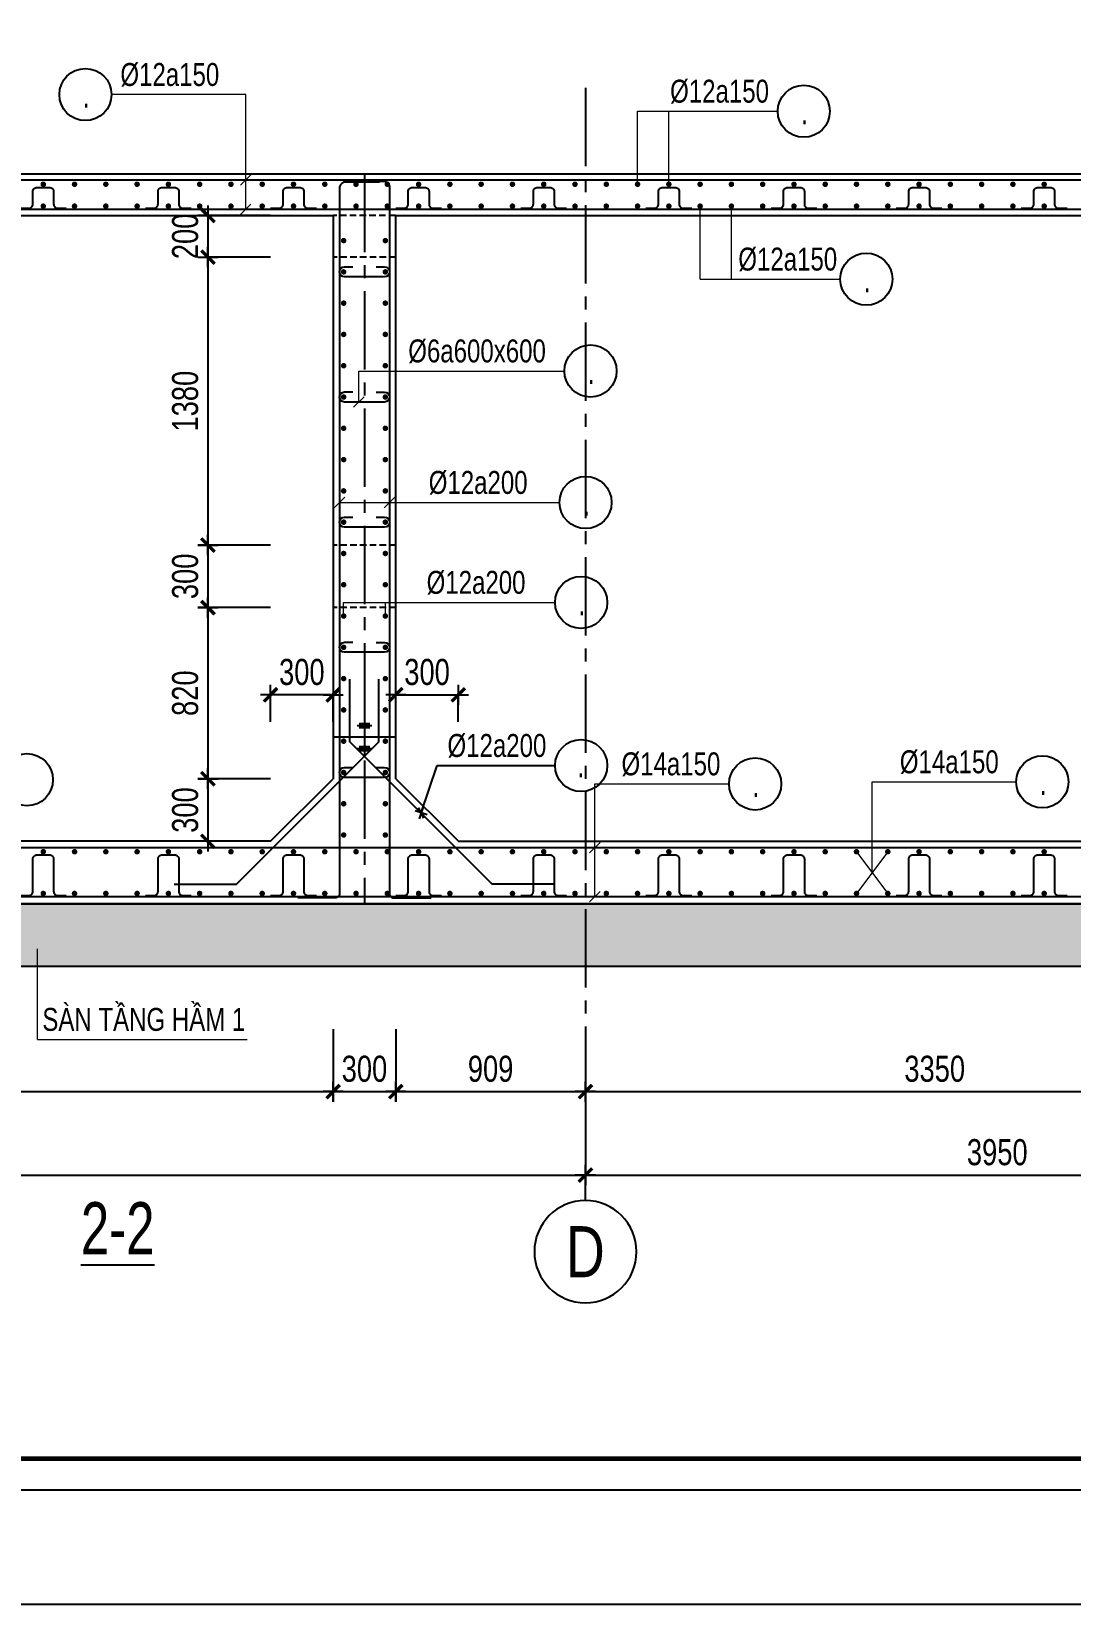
# Model space of a CAD drawing. Extents: x 1229855 to 1302267, y 1135177 to 1201195.
# Drawn here: x 1268784 to 1273768, y 1171495 to 1179036 of the extents above; entities that cross this region are included whole.
import ezdxf
from ezdxf.enums import TextEntityAlignment as Align

# ---------------------------------------------------------------- set-up
doc = ezdxf.new("R2010")
doc.units = 0
doc.header["$LTSCALE"] = 25
doc.header["$MEASUREMENT"] = 0
doc.header["$PDMODE"] = 98
doc.linetypes.add('CENTER2', pattern=[1.125, 0.75, -0.125, 0.125, -0.125])
doc.linetypes.add('HIDDEN', pattern=[0.375, 0.25, -0.125])
doc.layers.get('0').update_dxf_attribs({"linetype": 'CONTINUOUS'})
doc.layers.get('DEFPOINTS').update_dxf_attribs({"linetype": 'CONTINUOUS'})
for name, color, linetype in [('02.CDC.DIM', 1, 'CONTINUOUS'), ('CDC-KHUNGTEN', 7, 'CONTINUOUS'), ('CDC.01.AXIS', 160, 'CENTER2'), ('CDC.02.DIM', 1, 'CONTINUOUS'), ('CDC.03.BORDER', 3, 'CONTINUOUS'), ('CDC.05.STEEL', 4, 'CONTINUOUS'), ('CDC.06.TEXT', 2, 'CONTINUOUS'), ('CDC.10.HATCH', 251, 'CONTINUOUS'), ('CDC.11.NOTE', 8, 'CONTINUOUS'), ('CDC.14.STEELNUM', 3, 'CONTINUOUS')]:
    doc.layers.add(name, color=color, linetype=linetype)
doc.layers.add('KCS_CHI', color=1, linetype='CONTINUOUS', lineweight=15)
doc.styles.add('1', font='arial.ttf', dxfattribs={"width": 0.75})
doc.styles.add('arial', font='arial.ttf', dxfattribs={"width": 0.65})
doc.styles.add('BIGTEXT', font='arial.ttf', dxfattribs={"width": 0.8})
doc.styles.add('KCS_SMTEXT', font='arial.ttf', dxfattribs={"width": 0.7})
doc.linetypes.add('ZIGZAG', pattern='A,0.0001,-0.2,[131,ltypeshp.shx,S=0.2,R=0,X=-0.2,Y=0],-0.4,[131,ltypeshp.shx,S=0.2,R=180,X=0.2,Y=0],-0.2', length=0.8001)
doc.dimstyles.new('DX2', dxfattribs={"dimscale": 0.5, "dimtxt": 250, "dimasz": 0.8, "dimexe": 0, "dimexo": 0, "dimgap": 90, "dimtad": 1, "dimdec": 0, "dimzin": 13, "dimdsep": 46, "dimtxsty": '1', "dimblk1": 'CHEO', "dimblk2": 'CHEO', "dimsah": 1, "dimcen": 0, "dimclrd": 256, "dimclre": 256, "dimclrt": 2, "dimadec": 0, "dimazin": 0, "dimtfac": 1, "dimtdec": 0, "dimtix": 1, "dimtmove": 2, "dimatfit": 3, "dimldrblk": 'CHEO', "dimfxl": 1, "dimtolj": 1, "dimtzin": 13, "dimarcsym": 0})

# ---------------------------------------------------------------- blocks, each defined once
blk = doc.blocks.new('KHUNG A1')
at = {"layer": 'CDC-KHUNGTEN', "color": 8}
blk.add_lwpolyline([(10368.18, 709.17), (10447.22, 709.17), (10447.22, 1281.17), (9647.22, 1281.17), (9647.22, 709.17), (10368.18, 709.17)], dxfattribs=at)
at = {"layer": 'CDC-KHUNGTEN', "color": 255, "lineweight": 60}
blk.add_lwpolyline([(10366.22, 712.17), (10366.22, 1278.17), (9650.22, 1278.17), (9650.22, 712.17), (10366.22, 712.17)], close=True, dxfattribs=at)
at = {"layer": 'DEFPOINTS', "color": 1, "ltscale": 0.2}
blk.add_lwpolyline([(9617.22, 698.17), (9617.22, 1292.17), (10458.22, 1292.17), (10458.22, 698.17), (9617.22, 698.17)], close=True, dxfattribs=at)
blk = doc.blocks.new('CHEO')
at = {"layer": '02.CDC.DIM'}
for points in [[(-121, 0), (121, 0)], [(0, 121), (0, -121)]]:
    blk.add_lwpolyline(points, dxfattribs=at)
at = {"layer": '02.CDC.DIM', "color": 2, "const_width": 40}
blk.add_lwpolyline([(80, 80), (-80, -81)], dxfattribs=at)
blk = doc.blocks.new('*D287')
at = {"layer": 'CDC.02.DIM', "lineweight": -2, "ltscale": 3, "transparency": 16777216}
for p, q in [((1265291.1, 1174253.8), (1265291.1, 1173553.8)), ((1271441.1, 1173953.8), (1271441.1, 1173553.8)), ((1265291.5, 1173553.8), (1271440.7, 1173553.8))]:
    blk.add_line(p, q, dxfattribs=at)
at = {"layer": 'DEFPOINTS', "color": 0, "ltscale": 3, "transparency": 16777216}
for p in [(1265291.1, 1174253.8), (1271441.1, 1173953.8), (1271441.1, 1173553.8)]:
    blk.add_point(p, dxfattribs=at)
at = {"layer": 'CDC.02.DIM', "lineweight": -2, "ltscale": 3, "transparency": 16777216, "xscale": 0.4, "yscale": 0.4, "zscale": 0.4, "rotation": 180}
blk.add_blockref('CHEO', (1265291.1, 1173553.8), dxfattribs=at)
at = {"layer": 'CDC.02.DIM', "lineweight": -2, "ltscale": 3, "transparency": 16777216, "xscale": 0.4, "yscale": 0.4, "zscale": 0.4}
blk.add_blockref('CHEO', (1271441.1, 1173553.8), dxfattribs=at)
at = {"layer": 'CDC.02.DIM', "color": 2, "ltscale": 3, "transparency": 16777216, "insert": (1268366.1, 1173662.7), "char_height": 125, "attachment_point": 5, "style": '1'}
blk.add_mtext('\\A1;6150', dxfattribs=at)
blk = doc.blocks.new('*D291')
at = {"layer": 'CDC.02.DIM', "lineweight": -2, "ltscale": 3, "transparency": 16777216}
for p, q in [((1265891.1, 1174253.8), (1265891.1, 1173953.8)), ((1270231.1, 1174253.8), (1270231.1, 1173953.8)), ((1265891.5, 1173953.8), (1270230.7, 1173953.8))]:
    blk.add_line(p, q, dxfattribs=at)
at = {"layer": 'DEFPOINTS', "color": 0, "ltscale": 3, "transparency": 16777216}
for p in [(1265891.1, 1174253.8), (1270231.1, 1174253.8), (1270231.1, 1173953.8)]:
    blk.add_point(p, dxfattribs=at)
at = {"layer": 'CDC.02.DIM', "lineweight": -2, "ltscale": 3, "transparency": 16777216, "xscale": 0.4, "yscale": 0.4, "zscale": 0.4, "rotation": 180}
blk.add_blockref('CHEO', (1265891.1, 1173953.8), dxfattribs=at)
at = {"layer": 'CDC.02.DIM', "lineweight": -2, "ltscale": 3, "transparency": 16777216, "xscale": 0.4, "yscale": 0.4, "zscale": 0.4}
blk.add_blockref('CHEO', (1270231.1, 1173953.8), dxfattribs=at)
at = {"layer": 'CDC.02.DIM', "color": 2, "ltscale": 3, "transparency": 16777216, "insert": (1268061.1, 1174062.7), "char_height": 125, "attachment_point": 5, "style": '1'}
blk.add_mtext('\\A1;4340', dxfattribs=at)
blk = doc.blocks.new('*D294')
at = {"layer": 'CDC.02.DIM', "lineweight": -2, "ltscale": 3, "transparency": 16777216}
for p, q in [((1270231.1, 1174253.8), (1270231.1, 1173953.8)), ((1270531.6, 1174253.8), (1270531.6, 1173953.8)), ((1270231.5, 1173953.8), (1270531.2, 1173953.8))]:
    blk.add_line(p, q, dxfattribs=at)
at = {"layer": 'DEFPOINTS', "color": 0, "ltscale": 3, "transparency": 16777216}
for p in [(1270231.1, 1174253.8), (1270531.6, 1174253.8), (1270531.6, 1173953.8)]:
    blk.add_point(p, dxfattribs=at)
at = {"layer": 'CDC.02.DIM', "lineweight": -2, "ltscale": 3, "transparency": 16777216, "xscale": 0.4, "yscale": 0.4, "zscale": 0.4, "rotation": 180}
blk.add_blockref('CHEO', (1270231.1, 1173953.8), dxfattribs=at)
at = {"layer": 'CDC.02.DIM', "lineweight": -2, "ltscale": 3, "transparency": 16777216, "xscale": 0.4, "yscale": 0.4, "zscale": 0.4}
blk.add_blockref('CHEO', (1270531.6, 1173953.8), dxfattribs=at)
at = {"layer": 'CDC.02.DIM', "color": 2, "ltscale": 3, "transparency": 16777216, "insert": (1270381.4, 1174062.7), "char_height": 125, "attachment_point": 5, "style": '1'}
blk.add_mtext('\\A1;300', dxfattribs=at)
blk = doc.blocks.new('*D295')
at = {"layer": 'CDC.02.DIM', "lineweight": -2, "ltscale": 3, "transparency": 16777216}
for p, q in [((1270531.6, 1174253.8), (1270531.6, 1173953.8)), ((1271441.1, 1174253.8), (1271441.1, 1173953.8)), ((1270532, 1173953.8), (1271440.7, 1173953.8))]:
    blk.add_line(p, q, dxfattribs=at)
at = {"layer": 'DEFPOINTS', "color": 0, "ltscale": 3, "transparency": 16777216}
for p in [(1270531.6, 1174253.8), (1271441.1, 1174253.8), (1271441.1, 1173953.8)]:
    blk.add_point(p, dxfattribs=at)
at = {"layer": 'CDC.02.DIM', "lineweight": -2, "ltscale": 3, "transparency": 16777216, "xscale": 0.4, "yscale": 0.4, "zscale": 0.4, "rotation": 180}
blk.add_blockref('CHEO', (1270531.6, 1173953.8), dxfattribs=at)
at = {"layer": 'CDC.02.DIM', "lineweight": -2, "ltscale": 3, "transparency": 16777216, "xscale": 0.4, "yscale": 0.4, "zscale": 0.4}
blk.add_blockref('CHEO', (1271441.1, 1173953.8), dxfattribs=at)
at = {"layer": 'CDC.02.DIM', "color": 2, "ltscale": 3, "transparency": 16777216, "insert": (1270986.4, 1174062.7), "char_height": 125, "attachment_point": 5, "style": '1'}
blk.add_mtext('\\A1;909', dxfattribs=at)
blk = doc.blocks.new('bang')
at = {"layer": 'CDC.11.NOTE', "ltscale": 3}
for points in [[(0, 90), (0, -90)], [(-35, 55), (35, 55)], [(-25, 65), (25, 65)], [(-25, 45), (25, 45)], [(-35, -55), (35, -55)], [(-25, -45), (25, -45)], [(-25, -65), (25, -65)]]:
    blk.add_lwpolyline(points, dxfattribs=at)
blk = doc.blocks.new('*D296')
at = {"layer": 'CDC.02.DIM', "lineweight": -2, "ltscale": 3, "transparency": 16777216}
for p, q in [((1269630.9, 1178154.2), (1269630.9, 1178154.6)), ((1269931, 1178153.8), (1269630.9, 1178153.8)), ((1269630.9, 1178153.8), (1269630.9, 1177954.1)), ((1269931, 1177954.1), (1269630.9, 1177954.1)), ((1269630.9, 1177953.7), (1269630.9, 1177953.3))]:
    blk.add_line(p, q, dxfattribs=at)
at = {"layer": 'DEFPOINTS', "color": 0, "ltscale": 3, "transparency": 16777216}
for p in [(1269931, 1178153.8), (1269630.9, 1177954.1), (1269931, 1177954.1)]:
    blk.add_point(p, dxfattribs=at)
at = {"layer": 'CDC.02.DIM', "lineweight": -2, "ltscale": 3, "transparency": 16777216, "xscale": 0.4, "yscale": 0.4, "zscale": 0.4}
for p, rotation in [((1269630.9, 1178153.8), 270), ((1269630.9, 1177954.1), 90)]:
    blk.add_blockref('CHEO', p, dxfattribs=dict(at, rotation=rotation))
at = {"layer": 'CDC.02.DIM', "color": 2, "ltscale": 3, "transparency": 16777216, "insert": (1269522, 1178054), "char_height": 125, "attachment_point": 5, "rotation": 90, "style": '1'}
blk.add_mtext('\\A1;200', dxfattribs=at)
blk = doc.blocks.new('*D297')
at = {"layer": 'CDC.02.DIM', "lineweight": -2, "ltscale": 3, "transparency": 16777216}
for p, q in [((1269931, 1177954.1), (1269630.9, 1177954.1)), ((1269630.9, 1177953.7), (1269630.9, 1176574.5)), ((1269931, 1176574.1), (1269630.9, 1176574.1))]:
    blk.add_line(p, q, dxfattribs=at)
at = {"layer": 'DEFPOINTS', "color": 0, "ltscale": 3, "transparency": 16777216}
for p in [(1269931, 1177954.1), (1269630.9, 1176574.1), (1269931, 1176574.1)]:
    blk.add_point(p, dxfattribs=at)
at = {"layer": 'CDC.02.DIM', "lineweight": -2, "ltscale": 3, "transparency": 16777216, "xscale": 0.4, "yscale": 0.4, "zscale": 0.4}
for p, rotation in [((1269630.9, 1177954.1), 90), ((1269630.9, 1176574.1), 270)]:
    blk.add_blockref('CHEO', p, dxfattribs=dict(at, rotation=rotation))
at = {"layer": 'CDC.02.DIM', "color": 2, "ltscale": 3, "transparency": 16777216, "insert": (1269522, 1177264.1), "char_height": 125, "attachment_point": 5, "rotation": 90, "style": '1'}
blk.add_mtext('\\A1;1380', dxfattribs=at)
blk = doc.blocks.new('*D298')
at = {"layer": 'CDC.02.DIM', "lineweight": -2, "ltscale": 3, "transparency": 16777216}
for p, q in [((1269931, 1176574.1), (1269630.9, 1176574.1)), ((1269630.9, 1176573.7), (1269630.9, 1176274.5)), ((1269931, 1176274.1), (1269630.9, 1176274.1))]:
    blk.add_line(p, q, dxfattribs=at)
at = {"layer": 'DEFPOINTS', "color": 0, "ltscale": 3, "transparency": 16777216}
for p in [(1269931, 1176574.1), (1269630.9, 1176274.1), (1269931, 1176274.1)]:
    blk.add_point(p, dxfattribs=at)
at = {"layer": 'CDC.02.DIM', "lineweight": -2, "ltscale": 3, "transparency": 16777216, "xscale": 0.4, "yscale": 0.4, "zscale": 0.4}
for p, rotation in [((1269630.9, 1176574.1), 90), ((1269630.9, 1176274.1), 270)]:
    blk.add_blockref('CHEO', p, dxfattribs=dict(at, rotation=rotation))
at = {"layer": 'CDC.02.DIM', "color": 2, "ltscale": 3, "transparency": 16777216, "insert": (1269522, 1176424.1), "char_height": 125, "attachment_point": 5, "rotation": 90, "style": '1'}
blk.add_mtext('\\A1;300', dxfattribs=at)
blk = doc.blocks.new('*D299')
at = {"layer": 'CDC.02.DIM', "lineweight": -2, "ltscale": 3, "transparency": 16777216}
for p, q in [((1269931, 1176274.1), (1269630.9, 1176274.1)), ((1269630.9, 1176273.7), (1269630.9, 1175454.2)), ((1269931, 1175453.8), (1269630.9, 1175453.8))]:
    blk.add_line(p, q, dxfattribs=at)
at = {"layer": 'DEFPOINTS', "color": 0, "ltscale": 3, "transparency": 16777216}
for p in [(1269931, 1176274.1), (1269630.9, 1175453.8), (1269931, 1175453.8)]:
    blk.add_point(p, dxfattribs=at)
at = {"layer": 'CDC.02.DIM', "lineweight": -2, "ltscale": 3, "transparency": 16777216, "xscale": 0.4, "yscale": 0.4, "zscale": 0.4}
for p, rotation in [((1269630.9, 1176274.1), 90), ((1269630.9, 1175453.8), 270)]:
    blk.add_blockref('CHEO', p, dxfattribs=dict(at, rotation=rotation))
at = {"layer": 'CDC.02.DIM', "color": 2, "ltscale": 3, "transparency": 16777216, "insert": (1269522, 1175864), "char_height": 125, "attachment_point": 5, "rotation": 90, "style": '1'}
blk.add_mtext('\\A1;820', dxfattribs=at)
blk = doc.blocks.new('_Oblique')
at = {"color": 0, "linetype": 'ByBlock', "lineweight": -2}
blk.add_line((-0.5, -0.5), (0.5, 0.5), dxfattribs=at)
blk = doc.blocks.new('_Axis name')
at = {"layer": 'CDC.02.DIM'}
blk.add_line((0, 2.5), (0, 0), dxfattribs=at)
blk.add_circle((0, 7.5), 5, dxfattribs=at)
at = {"layer": 'CDC.02.DIM', "style": 'BIGTEXT', "width": 0.75}
blk.add_attdef('.', text='', height=5, dxfattribs=at).set_placement((0, 7.5), align=Align.MIDDLE)
blk = doc.blocks.new('*D364')
at = {"layer": 'CDC.02.DIM', "lineweight": -2, "ltscale": 3, "transparency": 16777216}
for p, q in [((1271441.1, 1174253.8), (1271441.1, 1173553.8)), ((1275391.1, 1174253.8), (1275391.1, 1173553.8)), ((1271441.5, 1173553.8), (1275390.7, 1173553.8))]:
    blk.add_line(p, q, dxfattribs=at)
at = {"layer": 'DEFPOINTS', "color": 0, "ltscale": 3, "transparency": 16777216}
for p in [(1271441.1, 1174253.8), (1275391.1, 1174253.8), (1275391.1, 1173553.8)]:
    blk.add_point(p, dxfattribs=at)
at = {"layer": 'CDC.02.DIM', "lineweight": -2, "ltscale": 3, "transparency": 16777216, "xscale": 0.4, "yscale": 0.4, "zscale": 0.4, "rotation": 180}
blk.add_blockref('CHEO', (1271441.1, 1173553.8), dxfattribs=at)
at = {"layer": 'CDC.02.DIM', "lineweight": -2, "ltscale": 3, "transparency": 16777216, "xscale": 0.4, "yscale": 0.4, "zscale": 0.4}
blk.add_blockref('CHEO', (1275391.1, 1173553.8), dxfattribs=at)
at = {"layer": 'CDC.02.DIM', "color": 2, "ltscale": 3, "transparency": 16777216, "insert": (1273416.1, 1173662.7), "char_height": 125, "attachment_point": 5, "style": '1'}
blk.add_mtext('\\A1;3950', dxfattribs=at)
blk = doc.blocks.new('*D365')
at = {"layer": 'CDC.02.DIM', "lineweight": -2, "ltscale": 3, "transparency": 16777216}
for p, q in [((1271441.1, 1174253.8), (1271441.1, 1173953.8)), ((1274791.1, 1174253.8), (1274791.1, 1173953.8)), ((1271441.5, 1173953.8), (1274790.7, 1173953.8))]:
    blk.add_line(p, q, dxfattribs=at)
at = {"layer": 'DEFPOINTS', "color": 0, "ltscale": 3, "transparency": 16777216}
for p in [(1271441.1, 1174253.8), (1274791.1, 1174253.8), (1274791.1, 1173953.8)]:
    blk.add_point(p, dxfattribs=at)
at = {"layer": 'CDC.02.DIM', "lineweight": -2, "ltscale": 3, "transparency": 16777216, "xscale": 0.4, "yscale": 0.4, "zscale": 0.4, "rotation": 180}
blk.add_blockref('CHEO', (1271441.1, 1173953.8), dxfattribs=at)
at = {"layer": 'CDC.02.DIM', "lineweight": -2, "ltscale": 3, "transparency": 16777216, "xscale": 0.4, "yscale": 0.4, "zscale": 0.4}
blk.add_blockref('CHEO', (1274791.1, 1173953.8), dxfattribs=at)
at = {"layer": 'CDC.02.DIM', "color": 2, "ltscale": 3, "transparency": 16777216, "insert": (1273116.1, 1174062.7), "char_height": 125, "attachment_point": 5, "style": '1'}
blk.add_mtext('\\A1;3350', dxfattribs=at)
blk = doc.blocks.new('*D406')
at = {"layer": 'CDC.02.DIM', "lineweight": -2, "ltscale": 3, "transparency": 16777216}
for p, q in [((1269931, 1175726), (1269931, 1175856)), ((1270230.7, 1175856), (1269931.4, 1175856)), ((1270231.1, 1175726), (1270231.1, 1175856))]:
    blk.add_line(p, q, dxfattribs=at)
at = {"layer": 'DEFPOINTS', "color": 0, "ltscale": 3, "transparency": 16777216}
for p in [(1269931, 1175856), (1269931, 1175726), (1270231.1, 1175726)]:
    blk.add_point(p, dxfattribs=at)
at = {"layer": 'CDC.02.DIM', "lineweight": -2, "ltscale": 3, "transparency": 16777216, "xscale": 0.4, "yscale": 0.4, "zscale": 0.4, "rotation": 180}
blk.add_blockref('CHEO', (1269931, 1175856), dxfattribs=at)
at = {"layer": 'CDC.02.DIM', "lineweight": -2, "ltscale": 3, "transparency": 16777216, "xscale": 0.4, "yscale": 0.4, "zscale": 0.4}
blk.add_blockref('CHEO', (1270231.1, 1175856), dxfattribs=at)
at = {"layer": 'CDC.02.DIM', "color": 2, "ltscale": 3, "transparency": 16777216, "insert": (1270081.1, 1175964.9), "char_height": 125, "attachment_point": 5, "style": '1'}
blk.add_mtext('\\A1;300', dxfattribs=at)
blk = doc.blocks.new('*D407')
at = {"layer": 'CDC.02.DIM', "lineweight": -2, "ltscale": 3, "transparency": 16777216}
for p, q in [((1270531.6, 1175726), (1270531.6, 1175856)), ((1270532, 1175856), (1270831.2, 1175856)), ((1270831.6, 1175726), (1270831.6, 1175856))]:
    blk.add_line(p, q, dxfattribs=at)
at = {"layer": 'DEFPOINTS', "color": 0, "ltscale": 3, "transparency": 16777216}
for p in [(1270831.6, 1175856), (1270531.6, 1175726), (1270831.6, 1175726)]:
    blk.add_point(p, dxfattribs=at)
at = {"layer": 'CDC.02.DIM', "lineweight": -2, "ltscale": 3, "transparency": 16777216, "xscale": 0.4, "yscale": 0.4, "zscale": 0.4, "rotation": 180}
blk.add_blockref('CHEO', (1270531.6, 1175856), dxfattribs=at)
at = {"layer": 'CDC.02.DIM', "lineweight": -2, "ltscale": 3, "transparency": 16777216, "xscale": 0.4, "yscale": 0.4, "zscale": 0.4}
blk.add_blockref('CHEO', (1270831.6, 1175856), dxfattribs=at)
at = {"layer": 'CDC.02.DIM', "color": 2, "ltscale": 3, "transparency": 16777216, "insert": (1270681.6, 1175964.9), "char_height": 125, "attachment_point": 5, "style": '1'}
blk.add_mtext('\\A1;300', dxfattribs=at)
blk = doc.blocks.new('*D408')
at = {"layer": 'CDC.02.DIM', "lineweight": -2, "ltscale": 3, "transparency": 16777216}
for p, q in [((1269931, 1175453.8), (1269630.9, 1175453.8)), ((1269630.9, 1175453.4), (1269630.9, 1175154.2)), ((1269931, 1175153.8), (1269630.9, 1175153.8))]:
    blk.add_line(p, q, dxfattribs=at)
at = {"layer": 'DEFPOINTS', "color": 0, "ltscale": 3, "transparency": 16777216}
for p in [(1269931, 1175453.8), (1269630.9, 1175153.8), (1269931, 1175153.8)]:
    blk.add_point(p, dxfattribs=at)
at = {"layer": 'CDC.02.DIM', "lineweight": -2, "ltscale": 3, "transparency": 16777216, "xscale": 0.4, "yscale": 0.4, "zscale": 0.4}
for p, rotation in [((1269630.9, 1175453.8), 90), ((1269630.9, 1175153.8), 270)]:
    blk.add_blockref('CHEO', p, dxfattribs=dict(at, rotation=rotation))
at = {"layer": 'CDC.02.DIM', "color": 2, "ltscale": 3, "transparency": 16777216, "insert": (1269522, 1175303.8), "char_height": 125, "attachment_point": 5, "rotation": 90, "style": '1'}
blk.add_mtext('\\A1;300', dxfattribs=at)

msp = doc.modelspace()

# ---------------------------------------------------------------- hatches: boundary and pattern name
at = {"layer": 'CDC.10.HATCH', "ltscale": 3}
h = msp.add_hatch(dxfattribs=at)
h.set_pattern_fill('BT-01', color=256, scale=25, style=0, pattern_type=2)
h.set_pattern_definition([(50, (1898, 0), (179.315046, -15.688034), [18.75, -206.25]), (355, (1898, 0), (-34.687833, 188.048033), [15, -165]), (100.4514, (1912.94, -1.3), (144.627345, 172.359886), [15.935047, -175.285528]), (46.1842, (1898, 50), (266.810262, -41.379754), [28.125, -309.375]), (96.6356, (1920.23, 46.55), (233.665676, 243.529468), [23.90257, -262.92825]), (351.1842, (1898, 50), (233.665486, 243.52965), [22.5, -247.5]), (21, (1923, 37.5), (149.226763, -100.654723), [18.75, -206.25]), (326, (1923, 37.5), (60.828833, 181.287511), [15, -165]), (71.4514, (1935.44, 29.11), (210.055657, 80.632624), [15.935047, -175.285528]), (37.5, (1898, 0), (3.0399638, 83.2234635), [0, -163, 0, -167.5, 0, -165.625]), (7.5, (1898, 0), (65.7673844, 98.602928), [0, -95.5, 0, -159.25, 0, -63.125]), (327.5, (1842.25, 0), (133.455609, -5.638718), [0, -62.5, 0, -195, 0, -258.75]), (317.5, (1817.25, 0), (145.796542, 25.0262456), [0, -81.25, 0, -129.5, 0, -183.75]), (45, (1898, 0), (-75.1300955, 75.1300955), []), (45, (1898, 30.62), (-75.1300955, 75.1300955), [])])
h.paths.add_polyline_path([(1275467.71, 1174710.1), (1275491.15, 1174710.1), (1275491.15, 1174853.85), (1265191.15, 1174853.85), (1265191.15, 1174710.1), (1265167.71, 1174710.1), (1265214.59, 1174647.6), (1265191.15, 1174647.6), (1265191.15, 1174553.85), (1275491.15, 1174553.85), (1275491.15, 1174647.6), (1275514.59, 1174647.6)])

# ---------------------------------------------------------------- linework, layer by layer
at = {"layer": 'CDC.01.AXIS', "ltscale": 20}
for p, q in [((1271441.1, 1178766), (1271441.1, 1173553.89)), ((1270381.15, 1178353.85), (1270381.15, 1174853.85))]:
    msp.add_line(p, q, dxfattribs=at)
at = {"layer": 'CDC.03.BORDER', "ltscale": 3}
for p, q in [((1265291.15, 1178353.85), (1274091.64, 1178353.85)), ((1265591.15, 1178153.85), (1270231.15, 1178153.85)), ((1270231.15, 1178153.85), (1270231.15, 1175453.85)), ((1270531.64, 1175453.85), (1270531.64, 1178153.85)), ((1270531.64, 1178153.85), (1273891.64, 1178153.85)), ((1269931.15, 1175153.85), (1270231.15, 1175453.85)), ((1270531.64, 1175453.85), (1270831.64, 1175153.85)), ((1269931.15, 1175153.85), (1265891.15, 1175153.85)), ((1270831.64, 1175153.85), (1274791.15, 1175153.85)), ((1275491.15, 1174853.85), (1265191.15, 1174853.85)), ((1265291.15, 1174853.85), (1275391.15, 1174853.85)), ((1275491.15, 1174553.85), (1265191.15, 1174553.85))]:
    msp.add_line(p, q, dxfattribs=at)
at = {"layer": 'CDC.03.BORDER', "linetype": 'HIDDEN', "ltscale": 5}
for p, q in [((1270529.64, 1178153.85), (1270231.15, 1178153.85)), ((1270531.64, 1177954.1), (1270231.15, 1177954.1)), ((1270531.64, 1176574.1), (1270231.15, 1176574.1)), ((1270531.64, 1176274.1), (1270231.15, 1176274.1))]:
    msp.add_line(p, q, dxfattribs=at)
at = {"layer": 'CDC.03.BORDER', "linetype": 'ZIGZAG'}
msp.add_line((1270531.64, 1175653.85), (1270231.64, 1175653.85), dxfattribs=at)
at = {"layer": 'CDC.05.STEEL', "ltscale": 3}
for points in [[(1274061.64, 1177583.85), (1274061.64, 1178293.85, 0.4142147), (1274031.64, 1178323.85), (1265356.15, 1178323.85, 0.4142136), (1265326.15, 1178293.85), (1265326.15, 1178183.85)], [(1270453.64, 1178313.85), (1270291.64, 1178313.85, 0.4142136), (1270261.64, 1178283.85), (1270261.64, 1174902.92, -0.4142136), (1270241.64, 1174882.92), (1270061.64, 1174882.92)], [(1270281.64, 1178318.85), (1270471.64, 1178318.85, -0.4142136), (1270501.64, 1178288.85), (1270501.64, 1174902.92, 0.4142136), (1270521.64, 1174882.92), (1270701.64, 1174882.92)], [(1265331.15, 1178280.85), (1265331.15, 1178213.85, 0.4142136), (1265361.15, 1178183.85), (1274026.64, 1178183.85, 0.4142347), (1274056.64, 1178213.85), (1274056.64, 1178265.85)], [(1268731.34, 1178188.51), (1268771.34, 1178188.51, 0.4142136), (1268791.34, 1178208.51), (1268791.34, 1178268.85, -0.4142136), (1268811.34, 1178288.85), (1268870.96, 1178288.85, -0.4142136), (1268890.96, 1178268.85), (1268890.96, 1178208.51, 0.4142136), (1268910.96, 1178188.51), (1268950.96, 1178188.51)], [(1269331.34, 1178188.51), (1269371.34, 1178188.51, 0.4142136), (1269391.34, 1178208.51), (1269391.34, 1178268.85, -0.4142136), (1269411.34, 1178288.85), (1269470.96, 1178288.85, -0.4142136), (1269490.96, 1178268.85), (1269490.96, 1178208.51, 0.4142136), (1269510.96, 1178188.51), (1269550.96, 1178188.51)], [(1269931.34, 1178188.51), (1269971.34, 1178188.51, 0.4142136), (1269991.34, 1178208.51), (1269991.34, 1178268.85, -0.4142136), (1270011.34, 1178288.85), (1270070.96, 1178288.85, -0.4142136), (1270090.96, 1178268.85), (1270090.96, 1178208.51, 0.4142136), (1270110.96, 1178188.51), (1270150.96, 1178188.51)], [(1270531.34, 1178188.51), (1270571.34, 1178188.51, 0.4142136), (1270591.34, 1178208.51), (1270591.34, 1178268.85, -0.4142136), (1270611.34, 1178288.85), (1270670.96, 1178288.85, -0.4142136), (1270690.96, 1178268.85), (1270690.96, 1178208.51, 0.4142136), (1270710.96, 1178188.51), (1270750.96, 1178188.51)], [(1271131.34, 1178188.51), (1271171.34, 1178188.51, 0.4142136), (1271191.34, 1178208.51), (1271191.34, 1178268.85, -0.4142136), (1271211.34, 1178288.85), (1271270.96, 1178288.85, -0.4142136), (1271290.96, 1178268.85), (1271290.96, 1178208.51, 0.4142136), (1271310.96, 1178188.51), (1271350.96, 1178188.51)], [(1271731.34, 1178188.51), (1271771.34, 1178188.51, 0.4142136), (1271791.34, 1178208.51), (1271791.34, 1178268.85, -0.4142136), (1271811.34, 1178288.85), (1271870.96, 1178288.85, -0.4142136), (1271890.96, 1178268.85), (1271890.96, 1178208.51, 0.4142136), (1271910.96, 1178188.51), (1271950.96, 1178188.51)], [(1272331.34, 1178188.51), (1272371.34, 1178188.51, 0.4142136), (1272391.34, 1178208.51), (1272391.34, 1178268.85, -0.4142136), (1272411.34, 1178288.85), (1272470.96, 1178288.85, -0.4142136), (1272490.96, 1178268.85), (1272490.96, 1178208.51, 0.4142136), (1272510.96, 1178188.51), (1272550.96, 1178188.51)], [(1272931.34, 1178188.51), (1272971.34, 1178188.51, 0.4142136), (1272991.34, 1178208.51), (1272991.34, 1178268.85, -0.4142136), (1273011.34, 1178288.85), (1273070.96, 1178288.85, -0.4142136), (1273090.96, 1178268.85), (1273090.96, 1178208.51, 0.4142136), (1273110.96, 1178188.51), (1273150.96, 1178188.51)], [(1273531.34, 1178188.51), (1273571.34, 1178188.51, 0.4142136), (1273591.34, 1178208.51), (1273591.34, 1178268.85, -0.4142136), (1273611.34, 1178288.85), (1273670.96, 1178288.85, -0.4142136), (1273690.96, 1178268.85), (1273690.96, 1178208.51, 0.4142136), (1273710.96, 1178188.51), (1273750.96, 1178188.51)], [(1270438.18, 1177907.78), (1270477.72, 1177907.78, -1), (1270477.72, 1177859.92), (1270285.66, 1177859.92, -1), (1270285.66, 1177907.96), (1270325.66, 1177907.96)], [(1270438.18, 1177307.78), (1270477.72, 1177307.78, -1), (1270477.72, 1177259.92), (1270285.66, 1177259.92, -1), (1270285.66, 1177307.96), (1270325.66, 1177307.96)], [(1270438.18, 1176707.78), (1270477.72, 1176707.78, -1), (1270477.72, 1176659.92), (1270285.66, 1176659.92, -1), (1270285.66, 1176707.96), (1270325.66, 1176707.96)], [(1270438.18, 1176107.78), (1270477.72, 1176107.78, -1), (1270477.72, 1176059.92), (1270285.66, 1176059.92, -1), (1270285.66, 1176107.96), (1270325.66, 1176107.96)], [(1270438.18, 1175507.78), (1270477.72, 1175507.78, -1), (1270477.72, 1175459.92), (1270285.66, 1175459.92, -1), (1270285.66, 1175507.96), (1270325.66, 1175507.96)], [(1265331.15, 1175094.49), (1265331.15, 1175093.85, -0.4142136), (1265361.15, 1175123.85), (1275321.15, 1175123.85, -0.4142136), (1275351.15, 1175093.85), (1275351.15, 1174913.85)], [(1265341.15, 1175099.85), (1265341.15, 1174908.85, 0.4142136), (1265361.15, 1174888.85), (1275321.15, 1174888.85, 0.4142136), (1275341.15, 1174908.85), (1275341.15, 1175067.85)], [(1268731.34, 1174893.51), (1268771.34, 1174893.51, 0.4142136), (1268791.34, 1174913.51), (1268791.34, 1175068.85, -0.4142136), (1268811.34, 1175088.85), (1268870.96, 1175088.85, -0.4142136), (1268890.96, 1175068.85), (1268890.96, 1174913.51, 0.4142136), (1268910.96, 1174893.51), (1268950.96, 1174893.51)], [(1269331.34, 1174893.51), (1269371.34, 1174893.51, 0.4142136), (1269391.34, 1174913.51), (1269391.34, 1175068.85, -0.4142136), (1269411.34, 1175088.85), (1269470.96, 1175088.85, -0.4142136), (1269490.96, 1175068.85), (1269490.96, 1174913.51, 0.4142136), (1269510.96, 1174893.51), (1269550.96, 1174893.51)], [(1269931.34, 1174893.51), (1269971.34, 1174893.51, 0.4142136), (1269991.34, 1174913.51), (1269991.34, 1175068.85, -0.4142136), (1270011.34, 1175088.85), (1270070.96, 1175088.85, -0.4142136), (1270090.96, 1175068.85), (1270090.96, 1174913.51, 0.4142136), (1270110.96, 1174893.51), (1270150.96, 1174893.51)], [(1270531.34, 1174893.51), (1270571.34, 1174893.51, 0.4142136), (1270591.34, 1174913.51), (1270591.34, 1175068.85, -0.4142136), (1270611.34, 1175088.85), (1270670.96, 1175088.85, -0.4142136), (1270690.96, 1175068.85), (1270690.96, 1174913.51, 0.4142136), (1270710.96, 1174893.51), (1270750.96, 1174893.51)], [(1271131.34, 1174893.51), (1271171.34, 1174893.51, 0.4142136), (1271191.34, 1174913.51), (1271191.34, 1175068.85, -0.4142136), (1271211.34, 1175088.85), (1271270.96, 1175088.85, -0.4142136), (1271290.96, 1175068.85), (1271290.96, 1174913.51, 0.4142136), (1271310.96, 1174893.51), (1271350.96, 1174893.51)], [(1271731.34, 1174893.51), (1271771.34, 1174893.51, 0.4142136), (1271791.34, 1174913.51), (1271791.34, 1175068.85, -0.4142136), (1271811.34, 1175088.85), (1271870.96, 1175088.85, -0.4142136), (1271890.96, 1175068.85), (1271890.96, 1174913.51, 0.4142136), (1271910.96, 1174893.51), (1271950.96, 1174893.51)], [(1272331.34, 1174893.51), (1272371.34, 1174893.51, 0.4142136), (1272391.34, 1174913.51), (1272391.34, 1175068.85, -0.4142136), (1272411.34, 1175088.85), (1272470.96, 1175088.85, -0.4142136), (1272490.96, 1175068.85), (1272490.96, 1174913.51, 0.4142136), (1272510.96, 1174893.51), (1272550.96, 1174893.51)], [(1272931.34, 1174893.51), (1272971.34, 1174893.51, 0.4142136), (1272991.34, 1174913.51), (1272991.34, 1175068.85, -0.4142136), (1273011.34, 1175088.85), (1273070.96, 1175088.85, -0.4142136), (1273090.96, 1175068.85), (1273090.96, 1174913.51, 0.4142136), (1273110.96, 1174893.51), (1273150.96, 1174893.51)], [(1273531.34, 1174893.51), (1273571.34, 1174893.51, 0.4142136), (1273591.34, 1174913.51), (1273591.34, 1175068.85, -0.4142136), (1273611.34, 1175088.85), (1273670.96, 1175088.85, -0.4142136), (1273690.96, 1175068.85), (1273690.96, 1174913.51, 0.4142136), (1273710.96, 1174893.51), (1273750.96, 1174893.51)]]:
    msp.add_lwpolyline(points, format="xyb", dxfattribs=at)
at = {"layer": 'CDC.05.STEEL', "ltscale": 3, "const_width": 13.2}
for points in [[(1268834.55, 1178303.85, -1), (1268847.75, 1178303.85, -1)], [(1268984.55, 1178303.85, -1), (1268997.75, 1178303.85, -1)], [(1269134.55, 1178303.85, -1), (1269147.75, 1178303.85, -1)], [(1269284.55, 1178303.85, -1), (1269297.75, 1178303.85, -1)], [(1269434.55, 1178303.85, -1), (1269447.75, 1178303.85, -1)], [(1269584.55, 1178303.85, -1), (1269597.75, 1178303.85, -1)], [(1269734.55, 1178303.85, -1), (1269747.75, 1178303.85, -1)], [(1269884.55, 1178303.85, -1), (1269897.75, 1178303.85, -1)], [(1270034.55, 1178303.85, -1), (1270047.75, 1178303.85, -1)], [(1270184.55, 1178303.85, -1), (1270197.75, 1178303.85, -1)], [(1270334.55, 1178303.85, -1), (1270347.75, 1178303.85, -1)], [(1270484.55, 1178303.85, -1), (1270497.75, 1178303.85, -1)], [(1270634.55, 1178303.85, -1), (1270647.75, 1178303.85, -1)], [(1270784.55, 1178303.85, -1), (1270797.75, 1178303.85, -1)], [(1270934.55, 1178303.85, -1), (1270947.75, 1178303.85, -1)], [(1271084.55, 1178303.85, -1), (1271097.75, 1178303.85, -1)], [(1271234.55, 1178303.85, -1), (1271247.75, 1178303.85, -1)], [(1271384.55, 1178303.85, -1), (1271397.75, 1178303.85, -1)], [(1271534.55, 1178303.85, -1), (1271547.75, 1178303.85, -1)], [(1271684.55, 1178303.85, -1), (1271697.75, 1178303.85, -1)], [(1271834.55, 1178303.85, -1), (1271847.75, 1178303.85, -1)], [(1271984.55, 1178303.85, -1), (1271997.75, 1178303.85, -1)], [(1272134.55, 1178303.85, -1), (1272147.75, 1178303.85, -1)], [(1272284.55, 1178303.85, -1), (1272297.75, 1178303.85, -1)], [(1272434.55, 1178303.85, -1), (1272447.75, 1178303.85, -1)], [(1272584.55, 1178303.85, -1), (1272597.75, 1178303.85, -1)], [(1272734.55, 1178303.85, -1), (1272747.75, 1178303.85, -1)], [(1272884.55, 1178303.85, -1), (1272897.75, 1178303.85, -1)], [(1273034.55, 1178303.85, -1), (1273047.75, 1178303.85, -1)], [(1273184.55, 1178303.85, -1), (1273197.75, 1178303.85, -1)], [(1273334.55, 1178303.85, -1), (1273347.75, 1178303.85, -1)], [(1273484.55, 1178303.85, -1), (1273497.75, 1178303.85, -1)], [(1273634.55, 1178303.85, -1), (1273647.75, 1178303.85, -1)], [(1268834.55, 1178198.85, -1), (1268847.75, 1178198.85, -1)], [(1268984.55, 1178198.85, -1), (1268997.75, 1178198.85, -1)], [(1269134.55, 1178198.85, -1), (1269147.75, 1178198.85, -1)], [(1269284.55, 1178198.85, -1), (1269297.75, 1178198.85, -1)], [(1269434.55, 1178198.85, -1), (1269447.75, 1178198.85, -1)], [(1269584.55, 1178198.85, -1), (1269597.75, 1178198.85, -1)], [(1269734.55, 1178198.85, -1), (1269747.75, 1178198.85, -1)], [(1269884.55, 1178198.85, -1), (1269897.75, 1178198.85, -1)], [(1270034.55, 1178198.85, -1), (1270047.75, 1178198.85, -1)], [(1270184.55, 1178198.85, -1), (1270197.75, 1178198.85, -1)], [(1270334.55, 1178198.85, -1), (1270347.75, 1178198.85, -1)], [(1270484.55, 1178198.85, -1), (1270497.75, 1178198.85, -1)], [(1270634.55, 1178198.85, -1), (1270647.75, 1178198.85, -1)], [(1270784.55, 1178198.85, -1), (1270797.75, 1178198.85, -1)], [(1270934.55, 1178198.85, -1), (1270947.75, 1178198.85, -1)], [(1271084.55, 1178198.85, -1), (1271097.75, 1178198.85, -1)], [(1271234.55, 1178198.85, -1), (1271247.75, 1178198.85, -1)], [(1271384.55, 1178198.85, -1), (1271397.75, 1178198.85, -1)], [(1271534.55, 1178198.85, -1), (1271547.75, 1178198.85, -1)], [(1271684.55, 1178198.85, -1), (1271697.75, 1178198.85, -1)], [(1271834.55, 1178198.85, -1), (1271847.75, 1178198.85, -1)], [(1271984.55, 1178198.85, -1), (1271997.75, 1178198.85, -1)], [(1272134.55, 1178198.85, -1), (1272147.75, 1178198.85, -1)], [(1272284.55, 1178198.85, -1), (1272297.75, 1178198.85, -1)], [(1272434.55, 1178198.85, -1), (1272447.75, 1178198.85, -1)], [(1272584.55, 1178198.85, -1), (1272597.75, 1178198.85, -1)], [(1272734.55, 1178198.85, -1), (1272747.75, 1178198.85, -1)], [(1272884.55, 1178198.85, -1), (1272897.75, 1178198.85, -1)], [(1273034.55, 1178198.85, -1), (1273047.75, 1178198.85, -1)], [(1273184.55, 1178198.85, -1), (1273197.75, 1178198.85, -1)], [(1273334.55, 1178198.85, -1), (1273347.75, 1178198.85, -1)], [(1273484.55, 1178198.85, -1), (1273497.75, 1178198.85, -1)], [(1273634.55, 1178198.85, -1), (1273647.75, 1178198.85, -1)], [(1270275.04, 1178033.85, -1), (1270288.24, 1178033.85, -1)], [(1270475.04, 1178033.85, -1), (1270488.24, 1178033.85, -1)], [(1270275.04, 1177883.85, -1), (1270288.24, 1177883.85, -1)], [(1270475.04, 1177883.85, -1), (1270488.24, 1177883.85, -1)], [(1270275.04, 1177733.85, -1), (1270288.24, 1177733.85, -1)], [(1270475.04, 1177733.85, -1), (1270488.24, 1177733.85, -1)], [(1270275.04, 1177583.85, -1), (1270288.24, 1177583.85, -1)], [(1270475.04, 1177583.85, -1), (1270488.24, 1177583.85, -1)], [(1270275.04, 1177433.85, -1), (1270288.24, 1177433.85, -1)], [(1270475.04, 1177433.85, -1), (1270488.24, 1177433.85, -1)], [(1270275.04, 1177283.85, -1), (1270288.24, 1177283.85, -1)], [(1270475.04, 1177283.85, -1), (1270488.24, 1177283.85, -1)], [(1270275.04, 1177133.85, -1), (1270288.24, 1177133.85, -1)], [(1270475.04, 1177133.85, -1), (1270488.24, 1177133.85, -1)], [(1270275.04, 1176983.85, -1), (1270288.24, 1176983.85, -1)], [(1270475.04, 1176983.85, -1), (1270488.24, 1176983.85, -1)], [(1270275.04, 1176833.85, -1), (1270288.24, 1176833.85, -1)], [(1270475.04, 1176833.85, -1), (1270488.24, 1176833.85, -1)], [(1270275.04, 1176683.85, -1), (1270288.24, 1176683.85, -1)], [(1270475.04, 1176683.85, -1), (1270488.24, 1176683.85, -1)], [(1270275.04, 1176533.85, -1), (1270288.24, 1176533.85, -1)], [(1270475.04, 1176533.85, -1), (1270488.24, 1176533.85, -1)], [(1270275.04, 1176383.85, -1), (1270288.24, 1176383.85, -1)], [(1270475.04, 1176383.85, -1), (1270488.24, 1176383.85, -1)], [(1270275.04, 1176233.85, -1), (1270288.24, 1176233.85, -1)], [(1270475.04, 1176233.85, -1), (1270488.24, 1176233.85, -1)], [(1270275.04, 1176083.85, -1), (1270288.24, 1176083.85, -1)], [(1270475.04, 1176083.85, -1), (1270488.24, 1176083.85, -1)], [(1270275.04, 1175933.85, -1), (1270288.24, 1175933.85, -1)], [(1270475.04, 1175933.85, -1), (1270488.24, 1175933.85, -1)], [(1270275.04, 1175783.85, -1), (1270288.24, 1175783.85, -1)], [(1270475.04, 1175783.85, -1), (1270488.24, 1175783.85, -1)], [(1270275.04, 1175633.85, -1), (1270288.24, 1175633.85, -1)], [(1270475.04, 1175633.85, -1), (1270488.24, 1175633.85, -1)], [(1270275.04, 1175483.85, -1), (1270288.24, 1175483.85, -1)], [(1270475.04, 1175483.85, -1), (1270488.24, 1175483.85, -1)], [(1270275.04, 1175333.85, -1), (1270288.24, 1175333.85, -1)], [(1270475.04, 1175333.85, -1), (1270488.24, 1175333.85, -1)], [(1270275.04, 1175183.85, -1), (1270288.24, 1175183.85, -1)], [(1270475.04, 1175183.85, -1), (1270488.24, 1175183.85, -1)], [(1268834.55, 1175103.85, -1), (1268847.75, 1175103.85, -1)], [(1268984.55, 1175103.85, -1), (1268997.75, 1175103.85, -1)], [(1269134.55, 1175103.85, -1), (1269147.75, 1175103.85, -1)], [(1269284.55, 1175103.85, -1), (1269297.75, 1175103.85, -1)], [(1269434.55, 1175103.85, -1), (1269447.75, 1175103.85, -1)], [(1269584.55, 1175103.85, -1), (1269597.75, 1175103.85, -1)], [(1269734.55, 1175103.85, -1), (1269747.75, 1175103.85, -1)], [(1269884.55, 1175103.85, -1), (1269897.75, 1175103.85, -1)], [(1270034.55, 1175103.85, -1), (1270047.75, 1175103.85, -1)], [(1270184.55, 1175103.85, -1), (1270197.75, 1175103.85, -1)], [(1270334.55, 1175103.85, -1), (1270347.75, 1175103.85, -1)], [(1270484.55, 1175103.85, -1), (1270497.75, 1175103.85, -1)], [(1270634.55, 1175103.85, -1), (1270647.75, 1175103.85, -1)], [(1270784.55, 1175103.85, -1), (1270797.75, 1175103.85, -1)], [(1270934.55, 1175103.85, -1), (1270947.75, 1175103.85, -1)], [(1271084.55, 1175103.85, -1), (1271097.75, 1175103.85, -1)], [(1271234.55, 1175103.85, -1), (1271247.75, 1175103.85, -1)], [(1271384.55, 1175103.85, -1), (1271397.75, 1175103.85, -1)], [(1271534.55, 1175103.85, -1), (1271547.75, 1175103.85, -1)], [(1271684.55, 1175103.85, -1), (1271697.75, 1175103.85, -1)], [(1271834.55, 1175103.85, -1), (1271847.75, 1175103.85, -1)], [(1271984.55, 1175103.85, -1), (1271997.75, 1175103.85, -1)], [(1272134.55, 1175103.85, -1), (1272147.75, 1175103.85, -1)], [(1272284.55, 1175103.85, -1), (1272297.75, 1175103.85, -1)], [(1272434.55, 1175103.85, -1), (1272447.75, 1175103.85, -1)], [(1272584.55, 1175103.85, -1), (1272597.75, 1175103.85, -1)], [(1272734.55, 1175103.85, -1), (1272747.75, 1175103.85, -1)], [(1272884.55, 1175103.85, -1), (1272897.75, 1175103.85, -1)], [(1273034.55, 1175103.85, -1), (1273047.75, 1175103.85, -1)], [(1273184.55, 1175103.85, -1), (1273197.75, 1175103.85, -1)], [(1273334.55, 1175103.85, -1), (1273347.75, 1175103.85, -1)], [(1273484.55, 1175103.85, -1), (1273497.75, 1175103.85, -1)], [(1273634.55, 1175103.85, -1), (1273647.75, 1175103.85, -1)], [(1268834.55, 1174903.85, -1), (1268847.75, 1174903.85, -1)], [(1268984.55, 1174903.85, -1), (1268997.75, 1174903.85, -1)], [(1269134.55, 1174903.85, -1), (1269147.75, 1174903.85, -1)], [(1269284.55, 1174903.85, -1), (1269297.75, 1174903.85, -1)], [(1269434.55, 1174903.85, -1), (1269447.75, 1174903.85, -1)], [(1269584.55, 1174903.85, -1), (1269597.75, 1174903.85, -1)], [(1269734.55, 1174903.85, -1), (1269747.75, 1174903.85, -1)], [(1269884.55, 1174903.85, -1), (1269897.75, 1174903.85, -1)], [(1270034.55, 1174903.85, -1), (1270047.75, 1174903.85, -1)], [(1270184.55, 1174903.85, -1), (1270197.75, 1174903.85, -1)], [(1270334.55, 1174903.85, -1), (1270347.75, 1174903.85, -1)], [(1270484.55, 1174903.85, -1), (1270497.75, 1174903.85, -1)], [(1270634.55, 1174903.85, -1), (1270647.75, 1174903.85, -1)], [(1270784.55, 1174903.85, -1), (1270797.75, 1174903.85, -1)], [(1270934.55, 1174903.85, -1), (1270947.75, 1174903.85, -1)], [(1271084.55, 1174903.85, -1), (1271097.75, 1174903.85, -1)], [(1271234.55, 1174903.85, -1), (1271247.75, 1174903.85, -1)], [(1271384.55, 1174903.85, -1), (1271397.75, 1174903.85, -1)], [(1271534.55, 1174903.85, -1), (1271547.75, 1174903.85, -1)], [(1271684.55, 1174903.85, -1), (1271697.75, 1174903.85, -1)], [(1271834.55, 1174903.85, -1), (1271847.75, 1174903.85, -1)], [(1271984.55, 1174903.85, -1), (1271997.75, 1174903.85, -1)], [(1272134.55, 1174903.85, -1), (1272147.75, 1174903.85, -1)], [(1272284.55, 1174903.85, -1), (1272297.75, 1174903.85, -1)], [(1272434.55, 1174903.85, -1), (1272447.75, 1174903.85, -1)], [(1272584.55, 1174903.85, -1), (1272597.75, 1174903.85, -1)], [(1272734.55, 1174903.85, -1), (1272747.75, 1174903.85, -1)], [(1272884.55, 1174903.85, -1), (1272897.75, 1174903.85, -1)], [(1273034.55, 1174903.85, -1), (1273047.75, 1174903.85, -1)], [(1273184.55, 1174903.85, -1), (1273197.75, 1174903.85, -1)], [(1273334.55, 1174903.85, -1), (1273347.75, 1174903.85, -1)], [(1273484.55, 1174903.85, -1), (1273497.75, 1174903.85, -1)], [(1273634.55, 1174903.85, -1), (1273647.75, 1174903.85, -1)]]:
    msp.add_lwpolyline(points, format="xyb", close=True, dxfattribs=at)
at = {"layer": 'CDC.05.STEEL', "ltscale": 3}
for points in [[(1269468.08, 1174948.85), (1269768.08, 1174948.85), (1270450.65, 1175631.42), (1270450.65, 1175931.42)], [(1271294.22, 1174948.85), (1270994.22, 1174948.85), (1270311.64, 1175631.42), (1270311.64, 1175931.42)]]:
    msp.add_lwpolyline(points, dxfattribs=at)
at = {"layer": 'CDC.14.STEELNUM', "ltscale": 0.3}
for centre in [(1269043.21, 1178733.85), (1272488.24, 1178653.85), (1272788.24, 1177848.85), (1271465.43, 1177408.59), (1271441.95, 1176778.14), (1271420.58, 1176299.14), (1271420.58, 1175517), (1268762.75, 1175449.16), (1272255.09, 1175428.86), (1273632.21, 1175438.85)]:
    msp.add_circle(centre, 125, dxfattribs=at)
at = {"layer": 'KCS_CHI', "ltscale": 3}
for p, q in [((1269812.15, 1178733.85), (1269168.21, 1178733.85)), ((1269812.15, 1178183.85), (1269812.15, 1178733.85)), ((1271691.15, 1178653.85), (1272363.24, 1178653.85)), ((1271691.15, 1178303.85), (1271691.15, 1178653.85)), ((1271841.15, 1178303.85), (1271841.15, 1178653.85)), ((1271991.15, 1177848.85), (1271991.15, 1178198.85)), ((1272141.15, 1177848.85), (1272141.15, 1178198.85)), ((1271991.15, 1177848.85), (1272663.24, 1177848.85)), ((1271486.15, 1174888.85), (1271486.15, 1175428.86)), ((1271486.15, 1175428.86), (1272130.09, 1175428.86)), ((1272816.15, 1175003.85), (1272816.15, 1175438.85)), ((1272816.15, 1175438.85), (1273507.21, 1175438.85)), ((1272741.15, 1175103.85), (1272891.15, 1174903.85)), ((1272891.15, 1175103.85), (1272741.15, 1174903.85)), ((1268813.15, 1174203.85), (1268813.15, 1174638.85)), ((1268813.15, 1174203.85), (1269818.15, 1174203.85))]:
    msp.add_line(p, q, dxfattribs=at)
for points in [[(1270354.64, 1177259.92), (1270354.64, 1177408.59), (1271340.43, 1177408.59)], [(1270281.64, 1176233.85), (1270281.64, 1176299.14), (1271295.58, 1176299.14)], [(1270481.64, 1176233.85), (1270481.64, 1176299.14)]]:
    msp.add_lwpolyline(points, dxfattribs=at)
at = {"layer": 'KCS_CHI', "ltscale": 0.3}
msp.add_lwpolyline([(1270261.64, 1176778.14), (1271316.95, 1176778.14)], dxfattribs=at)

# ---------------------------------------------------------------- block references
at = {"xscale": 50.00000000000019, "yscale": 50.00000000000019, "zscale": 50.00000000000019}
msp.add_blockref('KHUNG A1', (779355.89, 1136586.17), dxfattribs=at)
ref = msp.add_blockref('_Axis name', (1271441.1, 1173553.89), dxfattribs=dict(xscale=-49, yscale=49, zscale=49, rotation=180))
ref.add_attrib('.', 'D', dxfattribs={"layer": 'CDC.02.DIM', "height": 245, "style": 'BIGTEXT', "width": 0.75}).set_placement((1271441.1, 1173186.39), align=Align.MIDDLE)
at = {"layer": 'KCS_CHI', "ltscale": 3, "xscale": 50, "yscale": 50, "zscale": 50}
for p in [(1269812.15, 1178323.85), (1269812.15, 1178183.85), (1270354.64, 1177259.92), (1270261.64, 1176778.14), (1270501.64, 1176778.14), (1271486.15, 1175123.85), (1271486.15, 1174888.85)]:
    msp.add_blockref('_Oblique', p, dxfattribs=at)
at = {"layer": 'KCS_CHI'}
msp.add_blockref('bang', (1270381.64, 1175653.85), dxfattribs=at)

# ---------------------------------------------------------------- texts
at = {"layer": 'CDC.06.TEXT', "ltscale": 3, "style": 'arial', "width": 0.75}
for s, p in [('%%C12a150', (1269447.99, 1178830.15)), ('%%C12a150', (1272084.29, 1178750.15)), ('%%C12a150', (1272411.29, 1177945.15)), ('%%C6a600x600', (1270921.48, 1177504.89)), ('%%C12a200', (1270926.64, 1176874.44)), ('%%C12a200', (1270916.64, 1176395.44)), ('%%C12a200', (1271016.64, 1175613.3)), ('%%C14a150', (1271851.14, 1175525.15)), ('%%C14a150', (1273185.93, 1175535.15)), ('SÀN TẦNG HẦM 1', (1269323.29, 1174300.15))]:
    msp.add_text(s, height=110, dxfattribs=at).set_placement(p, align=Align.MIDDLE_CENTER)
at = {"layer": 'CDC.06.TEXT', "style": 'KCS_SMTEXT', "width": 0.7}
msp.add_text('%%U2-2', height=250, dxfattribs=at).set_placement((1269198.15, 1173173.85), align=Align.CENTER)
at = {"layer": 'CDC.14.STEELNUM', "ltscale": 0.3, "style": 'arial', "width": 0.65}
for p in [(1269047.01, 1178733.73), (1272492.05, 1178653.73), (1272792.05, 1177848.73), (1271469.23, 1177408.47), (1271445.75, 1176778.02), (1271424.39, 1176299.02), (1271418.76, 1175522.45), (1272258.89, 1175428.73), (1273636.01, 1175438.73)]:
    msp.add_text('.', height=125, dxfattribs=at).set_placement(p, align=Align.MIDDLE_CENTER)

# ---------------------------------------------------------------- dimensions: what is measured, and where the dimension line sits
at = {"layer": 'CDC.02.DIM', "ltscale": 3}
for base, p1, p2, picture, middle in [((1269630.86, 1177954.1), (1269931, 1178153.85), (1269931, 1177954.1), '*D296', (1269522.04, 1178053.97)), ((1269630.86, 1176574.1), (1269931, 1177954.1), (1269931, 1176574.1), '*D297', (1269521.99, 1177264.1)), ((1269630.86, 1176274.1), (1269931, 1176574.1), (1269931, 1176274.1), '*D298', (1269521.99, 1176424.1)), ((1269630.86, 1175453.85), (1269931, 1176274.1), (1269931, 1175453.85), '*D299', (1269522.04, 1175863.97)), ((1269630.86, 1175153.85), (1269931, 1175453.85), (1269931, 1175153.85), '*D408', (1269521.99, 1175303.85))]:
    dim = msp.add_linear_dim(base=base, p1=p1, p2=p2, angle=90, dimstyle='DX2', dxfattribs=at)
    dim.commit()
    dim.dimension.update_dxf_attribs({"geometry": picture, "text_midpoint": middle})
for base, p1, p2, picture, middle in [((1269931, 1175856), (1270231.15, 1175726), (1269931, 1175726), '*D406', (1270081.08, 1175964.86)), ((1270831.64, 1175856), (1270531.64, 1175726), (1270831.64, 1175726), '*D407', (1270681.64, 1175964.86)), ((1271441.1, 1173553.85), (1265291.15, 1174253.85), (1271441.1, 1173953.85), '*D287', (1268366.12, 1173662.67)), ((1270231.15, 1173953.85), (1265891.15, 1174253.85), (1270231.15, 1174253.85), '*D291', (1268061.15, 1174062.71)), ((1270531.64, 1173953.85), (1270231.15, 1174253.85), (1270531.64, 1174253.85), '*D294', (1270381.4, 1174062.71)), ((1271441.1, 1173953.85), (1270531.64, 1174253.85), (1271441.1, 1174253.85), '*D295', (1270986.37, 1174062.67)), ((1275391.15, 1173553.85), (1271441.1, 1174253.85), (1275391.15, 1174253.85), '*D364', (1273416.12, 1173662.71)), ((1274791.15, 1173953.85), (1271441.1, 1174253.85), (1274791.15, 1174253.85), '*D365', (1273116.12, 1174062.71))]:
    dim = msp.add_linear_dim(base=base, p1=p1, p2=p2, dimstyle='DX2', dxfattribs=at)
    dim.commit()
    dim.dimension.update_dxf_attribs({"geometry": picture, "text_midpoint": middle})

# ---------------------------------------------------------------- leaders
at = {"layer": 'KCS_CHI', "ltscale": 3}
msp.add_leader([(1270652.93, 1175290.14), (1270730.64, 1175517), (1271295.58, 1175517)], dimstyle='DX2', override={"dimasz": 0.5, "dimgap": 90, "dimtad": 0}, dxfattribs=at)

doc.saveas('drawing.dxf')
